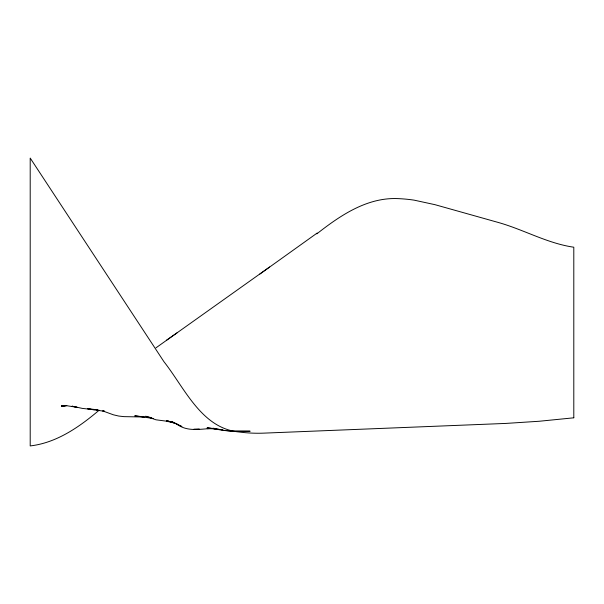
<?xml version="1.0" encoding="UTF-8"?>
<svg xmlns="http://www.w3.org/2000/svg" width="604" height="604" viewBox="0 0 604 604"><rect width="100%" height="100%" fill="white"/><g stroke="black" fill="none" stroke-linecap="round" stroke-linejoin="round"><path stroke-width="0.91" d="M99.124 410.214C79.343 426.99 56.64 442.868 30.2 445.926L30.2 158.074L163.948 361.705C184.537 387.821 201.464 428.432 238.995 431.981A146.538 146.538 0 0 0 264.016 433.128L505.827 423.419L539.183 421.26L573.8 417.809M316.821 233.861C339.939 215.719 366.719 197.425 397.432 198.595A149.792 149.792 0 0 1 414.102 200.143L434.948 204.673L497.492 222.242C523.351 229.377 546.982 243.314 573.8 247.217L573.8 417.749M269.611 267.013L155.983 347.829M259.871 274.042L317.206 233.016M177.01 332.872L166.591 340.158M65.912 405.601L61.555 406.439L66.787 405.624M63.299 405.548L61.555 405.692L66.787 405.729L77.153 407.33L72.012 406.182L82.295 408.395L94.428 409.723M230.66 431.203L250.132 431.211L230.66 431.165L222.823 430.327L230.66 430.765L222.823 430.403L214.986 428.908L222.823 429.829L207.142 427.798L214.986 428.878L207.142 428.606L214.11 428.349C201.668 428.666 187.912 432.419 177.01 424.227L181.789 426.492M143.843 416.994L123.971 416.639L118.633 416.035L113.424 414.812L102.718 410.924L104.507 411.15M96.27 409.806L98.112 409.889L87.437 408.666L92.586 409.64M170.064 421.63L155.983 419.803L145.662 416.254L151.68 417.772M170.932 421.607L166.591 421.252L174.405 422.883M104.507 411.279L92.586 409.633M144.749 416.956L134.775 415.824L153.401 418.489M174.405 422.724L166.591 420.626L177.01 424.038L171.8 421.683L181.789 426.552M199.305 429.18L193.733 429.316L199.305 429.225"/></g></svg>
